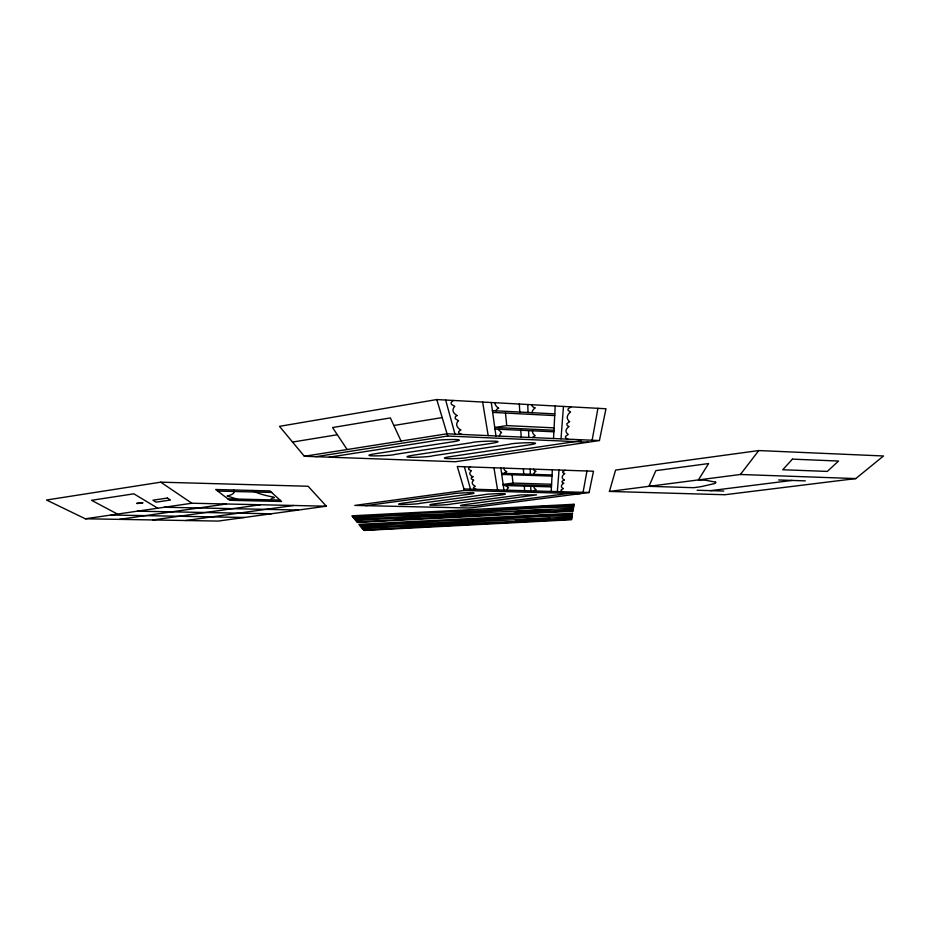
<?xml version="1.0" encoding="UTF-8"?>
<svg xmlns="http://www.w3.org/2000/svg" width="930" height="930" viewBox="0 0 930 930"><rect width="100%" height="100%" fill="white"/><g stroke="black" fill="none" stroke-linecap="round" stroke-linejoin="round"><path stroke-width="1.4" d="M553.536 438.518L555.21 405.992M551.199 491.424L552.35 469.801M560.999 438.855L563.475 406.445M557.349 491.598L559.035 470.034M592.131 440.239L597.932 408.317M583.064 492.319L586.97 471.01M599.42 440.553L605.976 408.758L436.775 399.551L279.488 426.347L304.343 456.27L455.421 461.733L599.42 440.553L447.039 433.787L304.343 456.27M464.43 490.47L354.807 505.42L469.662 508.001L589.085 492.493L593.503 471.231L457.293 466.5L464.43 490.47L580.006 493.667M609.417 491.435L615.602 470.069L758.775 450.562L883.5 455.979L855.798 478.578L724.819 494.737L609.417 491.435L740.385 474.486L855.798 478.578M740.385 474.486L758.775 450.562M136.78 503.211L142.732 502.642M142.778 502.967L136.884 503.549M453.317 400.446L451.492 402.062A41.873 7.998 -2.9 0 0 451.829 404.655L454.805 406.329A111.53 20.809 -3.4 0 0 457.072 415.536M460.745 429.962L458.792 431.497A31.852 5.557 -2.9 0 0 459.222 433.182L461.873 434.45M569.579 421.604L566.835 423.743L567.184 425.498A29.586 5.173 -3.5 0 0 569.102 426.463A103.648 17.693 -3.9 0 0 568.265 434.473L565.917 436.065A37.188 6.243 -3.5 0 0 566.01 438.1L567.835 439.158M470.487 466.953L468.952 468.011A33.666 5.173 -2.9 0 0 469.115 469.685L471.44 470.754A89.954 13.555 -3.2 0 0 472.905 476.765M571.055 406.852L568.451 408.596A33.782 6.196 -3.6 0 0 568.265 410.502L570.543 411.955A132.397 23.541 -4.1 0 0 569.544 421.604M564.185 479.973L561.964 481.415L562.278 482.577A24.145 3.453 -3.3 0 0 563.847 483.216A84.723 11.881 -3.6 0 0 563.278 488.587M563.313 488.587L561.371 489.68A30.562 4.232 -3.3 0 0 561.476 491.052L562.987 491.761M565.161 470.255L563.08 471.405A27.319 4.057 -3.3 0 0 562.964 472.661L564.824 473.591A107.229 15.554 -3.7 0 0 564.15 479.973M292.543 442.064L337.323 434.74M393.867 425.487L442.18 417.582M554.082 427.858L506.745 425.603L494.76 427.475L553.966 430.265M315.851 456.688L447.714 436.031L588.388 442.18M160.727 482.17L46.5 500.015L85.316 518.777L218.201 521.079L326.36 506.199L308.109 486.25L160.727 482.17L191.836 503.235L326.36 506.199M329.278 457.176L432.787 441.053C435.112 439.506 472.196 438.332 454.561 441.518L375.743 453.689C353.632 457.142 392.355 455.863 394.913 454.41L471.557 442.68C474.521 441.111 514.034 439.844 490.61 443.482L413.873 455.119C391.704 458.548 430.032 457.246 432.624 455.828L509.442 444.273C512.465 442.715 551.467 441.518 528.066 445.063L451.166 456.525C430.276 459.571 464.268 458.816 467.325 457.537L580.994 440.727M85.316 518.777L191.836 503.235M119.447 519.37L226.432 503.99M152.962 519.951L260.377 504.746M185.872 520.521L293.682 505.478M551.583 484.251L512.942 483.077L503.13 484.414L551.502 485.855M365.781 505.664L451.98 493.97C454.235 492.877 487.378 491.749 467.93 494.388L404.318 502.967C385.845 505.409 417.849 504.386 420.046 503.339L483.716 494.807C486.134 493.679 518.591 492.714 499.352 495.225L435.624 503.7C416.977 506.164 448.992 505.06 451.073 504.072L520.823 494.911L536.575 494.865L466.372 504.432C447.632 506.897 479.543 505.746 481.531 504.781L573.868 492.737M710.508 490.656L792.069 480.426M357.178 522.125L402.632 519.486A38.351 4.964 -2.4 0 0 406.956 519.242L573.078 510.593M363.781 530.181L407.549 527.659A36.886 4.592 -2.5 0 0 411.711 527.415L571.613 519.138M573.264 509.396L532.658 512.337L461.292 515.162A429.532 69.657 -2.5 0 1 453.98 515.546L410.49 517.336A82.898 10.091 -2.5 0 0 401.9 517.743L355.946 520.661M571.776 518.022L532.716 520.823L415.152 525.648A79.899 9.381 -2.5 0 0 406.887 526.043L362.642 528.821M353.016 517.173L398.726 514.127L481.275 510.64A201.217 29.202 -2.7 0 0 495.411 509.768L541.121 506.559L573.833 505.699M359.922 525.59L403.911 522.695L483.286 519.324A192.58 26.761 -2.7 0 0 496.887 518.498L540.841 515.452L572.299 514.604M354.005 518.347L393.158 515.569L434.205 514.302A122.528 16.903 -2.6 0 0 444.726 513.883L536.424 507.978A88.176 10.858 -3 0 1 548.886 507.431L573.647 506.943M360.84 526.682L398.528 524.032L438.007 522.8A117.54 15.554 -2.6 0 0 448.121 522.393L536.331 516.778A84.956 10.079 -3 0 1 548.316 516.243L572.124 515.755M354.981 519.51L371.384 518.58A82.991 11.09 -2.2 0 0 375.453 518.301L423.894 515.569A176.375 24.982 -2.6 0 0 431.474 515.325L573.45 508.175M361.747 527.763L377.522 526.868A79.689 10.23 -2.3 0 0 381.44 526.613L428.056 523.997A168.993 22.936 -2.6 0 0 435.356 523.753L571.95 516.894M111.1 515.011L244.404 517.475M137.431 511.175L271.165 513.79M164.331 507.245L298.472 510.035M227.838 498.852L279.93 500.073M217.736 491.063L271.653 492.447M463.989 488.971L589.085 492.493M697.116 490.25L723.784 491.052M503.281 485.472L551.444 486.89M501.596 473.3L552.071 474.974M501.758 474.451L552.013 476.102M778.689 479.973L805.345 480.88M494.981 429.067L553.885 431.799M492.412 410.642L554.803 413.885M492.656 412.397L554.722 415.594M476.079 489.308L473.963 488.483A26.052 3.72 -2.9 0 1 473.672 487.355L475.323 486.309A105.799 15.357 -3.3 0 1 473.754 480.136L471.312 478.892L471.417 477.613A24.819 3.674 -2.9 0 1 472.94 476.765M458.409 420.662L455.258 418.733L455.293 416.814A30.609 5.592 -2.9 0 1 457.118 415.524M117.471 514.081L91.535 500.305L133.862 493.818L157.728 508.21M236.976 499.061L227.141 495.981C229.803 495.376 236.104 493.877 233.779 489.982M252.274 490.459L257.238 492.819A149.811 22.25 -2.4 0 0 273.722 497.12L274.292 497.608M715.588 482.147L705.94 480.287A50.871 6.905 -3.6 0 0 698.418 479.915L708.614 463.559L655.848 470.638L648.931 486.32L693.594 487.692A52.638 7.289 -3.7 0 0 700.906 486.681L714.589 483.577A22.436 3.069 -3.7 0 0 715.588 482.147M347.134 449.527L332.556 427.544L390.368 417.919L401.051 441.041M271.014 499.863L271.014 499.143A24.192 3.395 -1.9 0 1 274.269 497.608M436.775 399.551L447.714 436.031M445.656 400.028L454.991 434.147M464.372 466.744L470.464 489.157M482.635 402.039L488.192 435.624M493.946 467.767L497.562 489.912M491.273 402.516L495.946 435.961M500.863 468.011L503.921 490.098M505.49 413.06L506.745 425.603M512.116 474.788L512.942 483.077M519.324 404.039L519.777 412.06M520.8 430.265L521.184 437.088M523.404 468.801L523.695 474.033M524.346 486.088L524.601 490.68M527.775 404.504L528.019 412.49M528.589 430.625L528.798 437.425M530.205 469.034L530.356 474.254M530.716 486.274L530.856 490.854M506.757 490.18A102.951 14.38 -3.4 0 1 508.571 487.727L506.176 485.972A25.889 3.697 -3 0 1 506.408 485.565M534.041 490.947A27.888 3.871 -3.2 0 1 536.145 489.668A103.346 14.555 -3.5 0 1 533.948 486.378M533.692 474.358A89.21 13.194 -3.5 0 1 535.982 471.243A34.852 5.266 -3.2 0 1 533.646 469.162M504.56 473.393A26.145 3.918 -3 0 1 506.629 471.661M506.676 471.661A91.105 13.869 -3.4 0 1 503.944 468.127M499.422 436.112A125.655 21.367 -3.6 0 1 501.537 432.497L498.55 429.846A31.666 5.522 -3.1 0 1 498.817 429.242M532.681 437.6A33.933 5.72 -3.3 0 1 535.227 435.728A126.515 21.704 -3.8 0 1 532.53 430.811M532.134 412.699A110.368 20.111 -3.8 0 1 534.948 407.968M496.085 410.827A32.341 5.999 -3.1 0 1 498.585 408.212M534.983 407.956A43.233 8.091 -3.4 0 1 532.03 404.736M498.643 408.212A113.39 21.437 -3.7 0 1 495.109 402.725M460.71 429.962A130.13 23.204 -3.5 0 1 458.374 420.662M572.508 513.279L571.52 519.742L364.002 530.449L358.864 524.334L572.508 513.279M574.054 504.269L572.985 511.244L357.422 522.416L351.877 515.813L574.054 504.269M792.43 459.141L782.746 469.743L827.282 471.417L838.546 461.036L792.43 459.141M396.877 518.847L396.087 518.975L419.953 517.65L396.877 518.847M402.027 527.077L401.26 527.194L424.231 525.927L402.027 527.077M167.423 498.05L152.939 500.212L156.089 502.165L170.469 500.026L167.423 498.05M550.688 509.756L542.074 510.593A42.92 5.615 -3 0 1 533.25 511.198L514.871 511.709L526.124 510.803A59.381 7.359 -3 0 1 546.247 509.849L550.688 509.756M550.049 518.394L541.76 519.184A41.257 5.185 -3 0 1 533.274 519.754L515.592 520.265L526.415 519.405A57.195 6.836 -3 0 1 545.782 518.487L550.049 518.394M281.476 501.491L229.722 500.294L215.702 489.506L269.991 490.924L281.476 501.491"/></g></svg>
